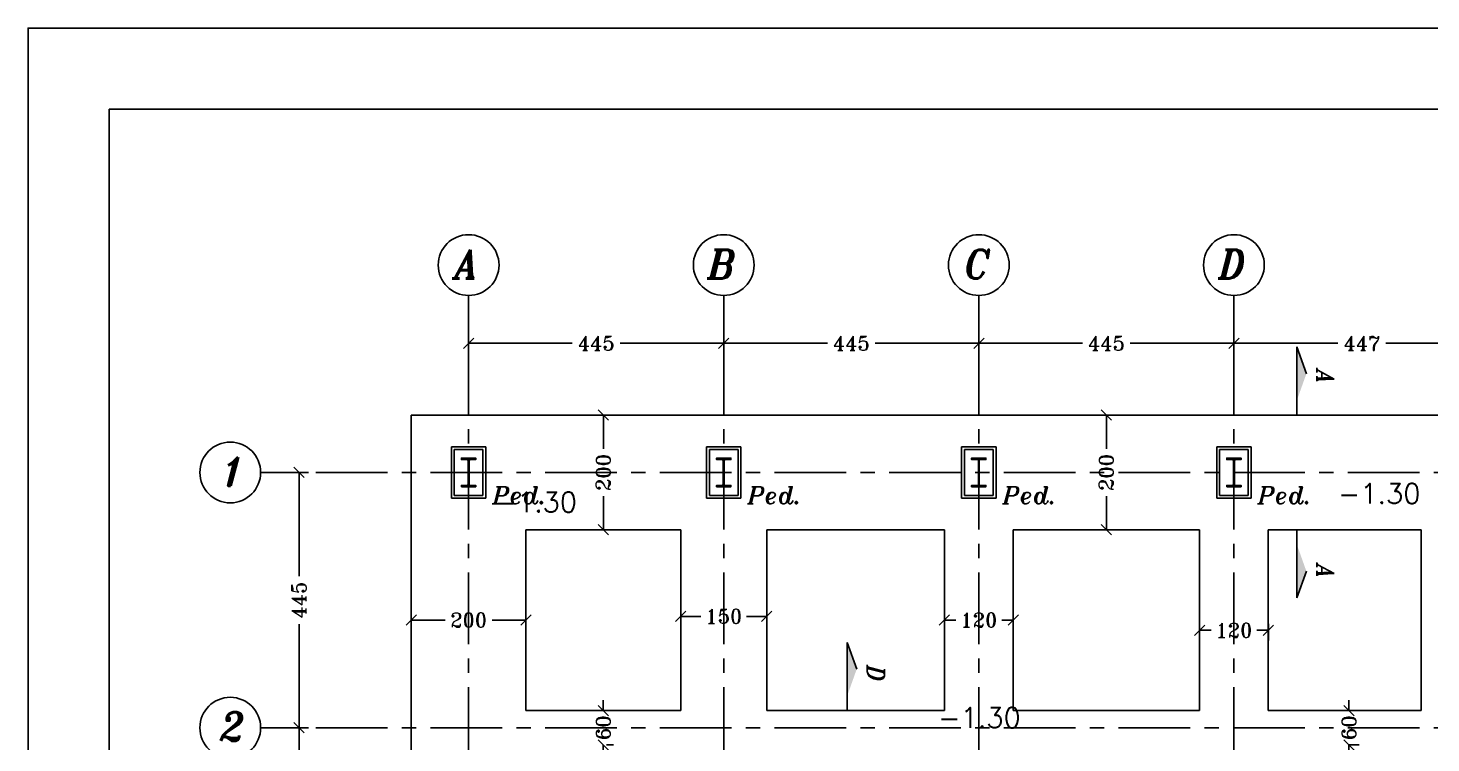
# Model space of a CAD drawing. Header units: inches. Extents: x 1387 to 2676, y -3005 to -2136.
# Drawn here: x 2499.96 to 2524.43, y -2220.2 to -2207.73 of the extents above; entities that cross this region are included whole.
import ezdxf
from ezdxf.enums import TextEntityAlignment as Align

# ---------------------------------------------------------------- set-up
doc = ezdxf.new("R2010")
doc.units = ezdxf.units.IN
doc.header["$MEASUREMENT"] = 0
doc.linetypes.add('CENTER', pattern=[2, 1.25, -0.25, 0.25, -0.25])
doc.linetypes.add('DASHDOTX2', pattern=[2, 1, -0.5, 0, -0.5])
for name, color, linetype in [('1', 1, 'Continuous'), ('3G', 3, 'Continuous'), ('4', 4, 'Continuous'), ('Ax', 1, 'DASHDOTX2'), ('AXE', 1, 'CENTER'), ('DIM', 8, 'Continuous'), ('lateral brace', 5, 'Continuous'), ('Layer4', 118, 'Continuous'), ('text1', 255, 'Continuous')]:
    doc.layers.add(name, color=color, linetype=linetype)
doc.styles.add('ITALICT', font='italict')
doc.styles.add('ROMANS', font='ROMANS')
doc.styles.add('ROMANT', font='romant')
doc.dimstyles.new('1-100r', dxfattribs={"dimscale": 0, "dimtxt": 0.25, "dimasz": 0.18, "dimexe": 0.18, "dimexo": 0.0625, "dimgap": 0.09, "dimtad": 0, "dimdec": 0, "dimlfac": 100, "dimzin": 0, "dimdsep": 46, "dimtxsty": 'ROMANT', "dimblk": 'OBLIQUE', "dimcen": 0.09, "dimclrd": 1, "dimclre": 1, "dimclrt": 2, "dimadec": 0, "dimazin": 0, "dimtfac": 1, "dimtdec": 0, "dimtofl": 0, "dimtmove": 2, "dimatfit": 3, "dimldrblk": 'OBLIQUE', "dimfxl": 0.18, "dimtolj": 1, "dimtzin": 0, "dimarcsym": 0})

# ---------------------------------------------------------------- blocks, each defined once
blk = doc.blocks.new('_Oblique')
at = {"color": 0, "linetype": 'ByBlock', "lineweight": -2}
blk.add_line((-0.5, -0.5), (0.5, 0.5), dxfattribs=at)
blk = doc.blocks.new('*D159')
at = {"layer": 'Defpoints', "color": 0, "ltscale": 0.05, "transparency": 16777216}
for p in [(2507.646, -2213.227), (2512.096, -2213.227), (2512.096, -2213.227)]:
    blk.add_point(p, dxfattribs=at)
at = {"layer": 'Layer4', "color": 1, "lineweight": -2, "ltscale": 0.05, "transparency": 16777216}
for p, q in [((2507.646, -2213.165), (2507.646, -2213.047)), ((2507.646, -2213.227), (2509.453, -2213.227)), ((2512.096, -2213.227), (2510.288, -2213.227)), ((2512.096, -2213.165), (2512.096, -2213.047))]:
    blk.add_line(p, q, dxfattribs=at)
at = {"layer": 'Layer4', "color": 1, "lineweight": -2, "ltscale": 0.05, "transparency": 16777216, "xscale": 0.18, "yscale": 0.18, "zscale": 0.18, "rotation": 180}
blk.add_blockref('_Oblique', (2507.646, -2213.227), dxfattribs=at)
at = {"layer": 'Layer4', "color": 1, "lineweight": -2, "ltscale": 0.05, "transparency": 16777216, "xscale": 0.18, "yscale": 0.18, "zscale": 0.18}
blk.add_blockref('_Oblique', (2512.096, -2213.227), dxfattribs=at)
at = {"layer": 'Layer4', "color": 2, "ltscale": 0.05, "transparency": 16777216, "insert": (2509.871, -2213.227), "char_height": 0.25, "attachment_point": 5, "style": 'ROMANT'}
blk.add_mtext('\\A1;445', dxfattribs=at)
blk = doc.blocks.new('*D164')
at = {"layer": 'Defpoints', "color": 0, "ltscale": 0.05, "transparency": 16777216}
for p in [(2512.096, -2213.227), (2516.546, -2213.227), (2516.546, -2213.227)]:
    blk.add_point(p, dxfattribs=at)
at = {"layer": 'Layer4', "color": 1, "lineweight": -2, "ltscale": 0.05, "transparency": 16777216}
for p, q in [((2512.096, -2213.165), (2512.096, -2213.047)), ((2512.096, -2213.227), (2513.903, -2213.227)), ((2516.546, -2213.227), (2514.738, -2213.227)), ((2516.546, -2213.165), (2516.546, -2213.047))]:
    blk.add_line(p, q, dxfattribs=at)
at = {"layer": 'Layer4', "color": 1, "lineweight": -2, "ltscale": 0.05, "transparency": 16777216, "xscale": 0.18, "yscale": 0.18, "zscale": 0.18, "rotation": 180}
blk.add_blockref('_Oblique', (2512.096, -2213.227), dxfattribs=at)
at = {"layer": 'Layer4', "color": 1, "lineweight": -2, "ltscale": 0.05, "transparency": 16777216, "xscale": 0.18, "yscale": 0.18, "zscale": 0.18}
blk.add_blockref('_Oblique', (2516.546, -2213.227), dxfattribs=at)
at = {"layer": 'Layer4', "color": 2, "ltscale": 0.05, "transparency": 16777216, "insert": (2514.321, -2213.227), "char_height": 0.25, "attachment_point": 5, "style": 'ROMANT'}
blk.add_mtext('\\A1;445', dxfattribs=at)
blk = doc.blocks.new('*D165')
at = {"layer": 'Defpoints', "color": 0, "ltscale": 0.05, "transparency": 16777216}
for p in [(2516.546, -2213.227), (2520.996, -2213.227), (2520.996, -2213.227)]:
    blk.add_point(p, dxfattribs=at)
at = {"layer": 'Layer4', "color": 1, "lineweight": -2, "ltscale": 0.05, "transparency": 16777216}
for p, q in [((2516.546, -2213.165), (2516.546, -2213.047)), ((2516.546, -2213.227), (2518.353, -2213.227)), ((2520.996, -2213.227), (2519.188, -2213.227)), ((2520.996, -2213.165), (2520.996, -2213.047))]:
    blk.add_line(p, q, dxfattribs=at)
at = {"layer": 'Layer4', "color": 1, "lineweight": -2, "ltscale": 0.05, "transparency": 16777216, "xscale": 0.18, "yscale": 0.18, "zscale": 0.18, "rotation": 180}
blk.add_blockref('_Oblique', (2516.546, -2213.227), dxfattribs=at)
at = {"layer": 'Layer4', "color": 1, "lineweight": -2, "ltscale": 0.05, "transparency": 16777216, "xscale": 0.18, "yscale": 0.18, "zscale": 0.18}
blk.add_blockref('_Oblique', (2520.996, -2213.227), dxfattribs=at)
at = {"layer": 'Layer4', "color": 2, "ltscale": 0.05, "transparency": 16777216, "insert": (2518.771, -2213.227), "char_height": 0.25, "attachment_point": 5, "style": 'ROMANT'}
blk.add_mtext('\\A1;445', dxfattribs=at)
blk = doc.blocks.new('*D166')
at = {"layer": 'Defpoints', "color": 0, "ltscale": 0.05, "transparency": 16777216}
for p in [(2520.996, -2213.227), (2525.462, -2213.227), (2525.462, -2213.227)]:
    blk.add_point(p, dxfattribs=at)
at = {"layer": 'Layer4', "color": 1, "lineweight": -2, "ltscale": 0.05, "transparency": 16777216}
for p, q in [((2520.996, -2213.165), (2520.996, -2213.047)), ((2520.996, -2213.227), (2522.811, -2213.227)), ((2525.462, -2213.227), (2523.646, -2213.227)), ((2525.462, -2213.165), (2525.462, -2213.047))]:
    blk.add_line(p, q, dxfattribs=at)
at = {"layer": 'Layer4', "color": 1, "lineweight": -2, "ltscale": 0.05, "transparency": 16777216, "xscale": 0.18, "yscale": 0.18, "zscale": 0.18, "rotation": 180}
blk.add_blockref('_Oblique', (2520.996, -2213.227), dxfattribs=at)
at = {"layer": 'Layer4', "color": 1, "lineweight": -2, "ltscale": 0.05, "transparency": 16777216, "xscale": 0.18, "yscale": 0.18, "zscale": 0.18}
blk.add_blockref('_Oblique', (2525.462, -2213.227), dxfattribs=at)
at = {"layer": 'Layer4', "color": 2, "ltscale": 0.05, "transparency": 16777216, "insert": (2523.229, -2213.227), "char_height": 0.25, "attachment_point": 5, "style": 'ROMANT'}
blk.add_mtext('\\A1;447', dxfattribs=at)
blk = doc.blocks.new('*D130')
at = {"layer": 'Defpoints', "color": 0, "ltscale": 0.05, "transparency": 16777216}
for p in [(2504.75, -2215.482), (2504.688, -2219.935), (2504.75, -2219.935)]:
    blk.add_point(p, dxfattribs=at)
at = {"layer": 'Layer4', "color": 1, "lineweight": -2, "ltscale": 0.05, "transparency": 16777216}
for p, q in [((2504.687, -2215.482), (2504.508, -2215.482)), ((2504.688, -2215.482), (2504.688, -2217.291)), ((2504.688, -2219.935), (2504.688, -2218.126)), ((2504.687, -2219.935), (2504.508, -2219.935))]:
    blk.add_line(p, q, dxfattribs=at)
at = {"layer": 'Layer4', "color": 1, "lineweight": -2, "ltscale": 0.05, "transparency": 16777216, "xscale": 0.18, "yscale": 0.18, "zscale": 0.18}
for p, rotation in [((2504.688, -2215.482), 90), ((2504.688, -2219.935), 270)]:
    blk.add_blockref('_Oblique', p, dxfattribs=dict(at, rotation=rotation))
at = {"layer": 'Layer4', "color": 2, "ltscale": 0.05, "transparency": 16777216, "insert": (2504.688, -2217.708), "char_height": 0.25, "attachment_point": 5, "rotation": 90, "style": 'ROMANT'}
blk.add_mtext('\\A1;445', dxfattribs=at)
blk = doc.blocks.new('*D168')
at = {"layer": 'Defpoints', "color": 0, "ltscale": 0.05, "transparency": 16777216}
for p in [(2504.75, -2219.935), (2504.688, -2223.887), (2504.688, -2223.887)]:
    blk.add_point(p, dxfattribs=at)
at = {"layer": 'Layer4', "color": 1, "lineweight": -2, "ltscale": 0.05, "transparency": 16777216}
for p, q in [((2504.687, -2219.935), (2504.508, -2219.935)), ((2504.688, -2219.935), (2504.688, -2221.499)), ((2504.688, -2223.887), (2504.688, -2222.322)), ((2504.751, -2223.887), (2504.868, -2223.887))]:
    blk.add_line(p, q, dxfattribs=at)
at = {"layer": 'Layer4', "color": 1, "lineweight": -2, "ltscale": 0.05, "transparency": 16777216, "xscale": 0.18, "yscale": 0.18, "zscale": 0.18}
for p, rotation in [((2504.688, -2219.935), 90), ((2504.688, -2223.887), 270)]:
    blk.add_blockref('_Oblique', p, dxfattribs=dict(at, rotation=rotation))
at = {"layer": 'Layer4', "color": 2, "ltscale": 0.05, "transparency": 16777216, "insert": (2504.688, -2221.911), "char_height": 0.25, "attachment_point": 5, "rotation": 90, "style": 'ROMANT'}
blk.add_mtext('\\A1;395', dxfattribs=at)
blk = doc.blocks.new('*D139')
at = {"layer": 'Defpoints', "color": 0, "ltscale": 0.05, "transparency": 16777216}
for p in [(2522.929, -2219.635), (2523.002, -2219.635), (2522.929, -2220.235)]:
    blk.add_point(p, dxfattribs=at)
at = {"layer": 'Layer4', "color": 1, "lineweight": -2, "ltscale": 0.05, "transparency": 16777216}
for p, q in [((2522.991, -2219.635), (2523.182, -2219.635)), ((2523.002, -2219.635), (2523.002, -2219.455)), ((2522.991, -2220.235), (2523.182, -2220.235)), ((2523.002, -2220.235), (2523.002, -2220.415))]:
    blk.add_line(p, q, dxfattribs=at)
at = {"layer": 'Layer4', "color": 1, "lineweight": -2, "ltscale": 0.05, "transparency": 16777216, "xscale": 0.18, "yscale": 0.18, "zscale": 0.18}
for p, rotation in [((2523.002, -2219.635), 270), ((2523.002, -2220.235), 90)]:
    blk.add_blockref('_Oblique', p, dxfattribs=dict(at, rotation=rotation))
at = {"layer": 'Layer4', "color": 2, "ltscale": 0.05, "transparency": 16777216, "insert": (2523.002, -2219.935), "char_height": 0.25, "attachment_point": 5, "rotation": 90, "style": 'ROMANT'}
blk.add_mtext('\\A1;60', dxfattribs=at)
blk = doc.blocks.new('*D148')
at = {"layer": 'Defpoints', "color": 0, "ltscale": 0.05, "transparency": 16777216}
for p in [(2511.346, -2218.058), (2512.846, -2217.992), (2512.846, -2218.058)]:
    blk.add_point(p, dxfattribs=at)
at = {"layer": 'Layer4', "color": 1, "lineweight": -2, "ltscale": 0.05, "transparency": 16777216}
for p, q in [((2511.346, -2217.996), (2511.346, -2217.812)), ((2512.846, -2217.996), (2512.846, -2217.812)), ((2511.346, -2217.992), (2511.696, -2217.992)), ((2512.846, -2217.992), (2512.495, -2217.992))]:
    blk.add_line(p, q, dxfattribs=at)
at = {"layer": 'Layer4', "color": 1, "lineweight": -2, "ltscale": 0.05, "transparency": 16777216, "xscale": 0.18, "yscale": 0.18, "zscale": 0.18, "rotation": 180}
blk.add_blockref('_Oblique', (2511.346, -2217.992), dxfattribs=at)
at = {"layer": 'Layer4', "color": 1, "lineweight": -2, "ltscale": 0.05, "transparency": 16777216, "xscale": 0.18, "yscale": 0.18, "zscale": 0.18}
blk.add_blockref('_Oblique', (2512.846, -2217.992), dxfattribs=at)
at = {"layer": 'Layer4', "color": 2, "ltscale": 0.05, "transparency": 16777216, "insert": (2512.096, -2217.992), "char_height": 0.25, "attachment_point": 5, "style": 'ROMANT'}
blk.add_mtext('\\A1;150', dxfattribs=at)
blk = doc.blocks.new('*D149')
at = {"layer": 'Defpoints', "color": 0, "ltscale": 0.05, "transparency": 16777216}
for p in [(2515.946, -2218.058), (2515.946, -2218.058), (2517.146, -2218.058)]:
    blk.add_point(p, dxfattribs=at)
at = {"layer": 'Layer4', "color": 1, "lineweight": -2, "ltscale": 0.05, "transparency": 16777216}
for p, q in [((2515.946, -2217.996), (2515.946, -2217.878)), ((2517.146, -2217.996), (2517.146, -2217.878)), ((2515.946, -2218.058), (2516.146, -2218.058)), ((2517.146, -2218.058), (2516.945, -2218.058))]:
    blk.add_line(p, q, dxfattribs=at)
at = {"layer": 'Layer4', "color": 1, "lineweight": -2, "ltscale": 0.05, "transparency": 16777216, "xscale": 0.18, "yscale": 0.18, "zscale": 0.18, "rotation": 180}
blk.add_blockref('_Oblique', (2515.946, -2218.058), dxfattribs=at)
at = {"layer": 'Layer4', "color": 1, "lineweight": -2, "ltscale": 0.05, "transparency": 16777216, "xscale": 0.18, "yscale": 0.18, "zscale": 0.18}
blk.add_blockref('_Oblique', (2517.146, -2218.058), dxfattribs=at)
at = {"layer": 'Layer4', "color": 2, "ltscale": 0.05, "transparency": 16777216, "insert": (2516.546, -2218.058), "char_height": 0.25, "attachment_point": 5, "style": 'ROMANT'}
blk.add_mtext('\\A1;120', dxfattribs=at)
blk = doc.blocks.new('*D150')
at = {"layer": 'Defpoints', "color": 0, "ltscale": 0.05, "transparency": 16777216}
for p in [(2506.646, -2218.058), (2506.646, -2218.058), (2508.646, -2218.058)]:
    blk.add_point(p, dxfattribs=at)
at = {"layer": 'Layer4', "color": 1, "lineweight": -2, "ltscale": 0.05, "transparency": 16777216}
for p, q in [((2506.646, -2217.996), (2506.646, -2217.878)), ((2508.646, -2217.996), (2508.646, -2217.878)), ((2506.646, -2218.058), (2507.234, -2218.058)), ((2508.646, -2218.058), (2508.057, -2218.058))]:
    blk.add_line(p, q, dxfattribs=at)
at = {"layer": 'Layer4', "color": 1, "lineweight": -2, "ltscale": 0.05, "transparency": 16777216, "xscale": 0.18, "yscale": 0.18, "zscale": 0.18, "rotation": 180}
blk.add_blockref('_Oblique', (2506.646, -2218.058), dxfattribs=at)
at = {"layer": 'Layer4', "color": 1, "lineweight": -2, "ltscale": 0.05, "transparency": 16777216, "xscale": 0.18, "yscale": 0.18, "zscale": 0.18}
blk.add_blockref('_Oblique', (2508.646, -2218.058), dxfattribs=at)
at = {"layer": 'Layer4', "color": 2, "ltscale": 0.05, "transparency": 16777216, "insert": (2507.646, -2218.058), "char_height": 0.25, "attachment_point": 5, "style": 'ROMANT'}
blk.add_mtext('\\A1;200', dxfattribs=at)
blk = doc.blocks.new('*D151')
at = {"layer": 'Defpoints', "color": 0, "ltscale": 0.05, "transparency": 16777216}
for p in [(2520.396, -2218.058), (2521.596, -2218.058), (2521.596, -2218.234)]:
    blk.add_point(p, dxfattribs=at)
at = {"layer": 'Layer4', "color": 1, "lineweight": -2, "ltscale": 0.05, "transparency": 16777216}
for p, q in [((2520.396, -2218.121), (2520.396, -2218.414)), ((2521.596, -2218.121), (2521.596, -2218.414)), ((2520.396, -2218.234), (2520.596, -2218.234)), ((2521.596, -2218.234), (2521.395, -2218.234))]:
    blk.add_line(p, q, dxfattribs=at)
at = {"layer": 'Layer4', "color": 1, "lineweight": -2, "ltscale": 0.05, "transparency": 16777216, "xscale": 0.18, "yscale": 0.18, "zscale": 0.18, "rotation": 180}
blk.add_blockref('_Oblique', (2520.396, -2218.234), dxfattribs=at)
at = {"layer": 'Layer4', "color": 1, "lineweight": -2, "ltscale": 0.05, "transparency": 16777216, "xscale": 0.18, "yscale": 0.18, "zscale": 0.18}
blk.add_blockref('_Oblique', (2521.596, -2218.234), dxfattribs=at)
at = {"layer": 'Layer4', "color": 2, "ltscale": 0.05, "transparency": 16777216, "insert": (2520.996, -2218.234), "char_height": 0.25, "attachment_point": 5, "style": 'ROMANT'}
blk.add_mtext('\\A1;120', dxfattribs=at)
blk = doc.blocks.new('*D156')
at = {"layer": 'Defpoints', "color": 0, "ltscale": 0.05, "transparency": 16777216}
for p in [(2518.771, -2214.482), (2518.771, -2214.482), (2518.771, -2216.482)]:
    blk.add_point(p, dxfattribs=at)
at = {"layer": 'Layer4', "color": 1, "lineweight": -2, "ltscale": 0.05, "transparency": 16777216}
for p, q in [((2518.771, -2214.482), (2518.771, -2215.071)), ((2518.833, -2214.482), (2518.951, -2214.482)), ((2518.771, -2216.482), (2518.771, -2215.894)), ((2518.833, -2216.482), (2518.951, -2216.482))]:
    blk.add_line(p, q, dxfattribs=at)
at = {"layer": 'Layer4', "color": 1, "lineweight": -2, "ltscale": 0.05, "transparency": 16777216, "xscale": 0.18, "yscale": 0.18, "zscale": 0.18}
for p, rotation in [((2518.771, -2214.482), 90), ((2518.771, -2216.482), 270)]:
    blk.add_blockref('_Oblique', p, dxfattribs=dict(at, rotation=rotation))
at = {"layer": 'Layer4', "color": 2, "ltscale": 0.05, "transparency": 16777216, "insert": (2518.771, -2215.482), "char_height": 0.25, "attachment_point": 5, "rotation": 90, "style": 'ROMANT'}
blk.add_mtext('\\A1;200', dxfattribs=at)
blk = doc.blocks.new('*D157')
at = {"layer": 'Defpoints', "color": 0, "ltscale": 0.05, "transparency": 16777216}
for p in [(2509.996, -2214.482), (2509.996, -2214.482), (2509.996, -2216.482)]:
    blk.add_point(p, dxfattribs=at)
at = {"layer": 'Layer4', "color": 1, "lineweight": -2, "ltscale": 0.05, "transparency": 16777216}
for p, q in [((2509.996, -2214.482), (2509.996, -2215.071)), ((2510.058, -2214.482), (2510.176, -2214.482)), ((2509.996, -2216.482), (2509.996, -2215.894)), ((2510.058, -2216.482), (2510.176, -2216.482))]:
    blk.add_line(p, q, dxfattribs=at)
at = {"layer": 'Layer4', "color": 1, "lineweight": -2, "ltscale": 0.05, "transparency": 16777216, "xscale": 0.18, "yscale": 0.18, "zscale": 0.18}
for p, rotation in [((2509.996, -2214.482), 90), ((2509.996, -2216.482), 270)]:
    blk.add_blockref('_Oblique', p, dxfattribs=dict(at, rotation=rotation))
at = {"layer": 'Layer4', "color": 2, "ltscale": 0.05, "transparency": 16777216, "insert": (2509.996, -2215.482), "char_height": 0.25, "attachment_point": 5, "rotation": 90, "style": 'ROMANT'}
blk.add_mtext('\\A1;200', dxfattribs=at)
blk = doc.blocks.new('*D161')
at = {"layer": 'Defpoints', "color": 0, "ltscale": 0.05, "transparency": 16777216}
for p in [(2509.986, -2219.635), (2509.995, -2219.635), (2509.986, -2220.235)]:
    blk.add_point(p, dxfattribs=at)
at = {"layer": 'Layer4', "color": 1, "lineweight": -2, "ltscale": 0.05, "transparency": 16777216}
for p, q in [((2509.995, -2219.635), (2509.995, -2219.455)), ((2510.049, -2219.635), (2510.175, -2219.635)), ((2509.995, -2220.235), (2509.995, -2220.415)), ((2510.049, -2220.235), (2510.175, -2220.235))]:
    blk.add_line(p, q, dxfattribs=at)
at = {"layer": 'Layer4', "color": 1, "lineweight": -2, "ltscale": 0.05, "transparency": 16777216, "xscale": 0.18, "yscale": 0.18, "zscale": 0.18}
for p, rotation in [((2509.995, -2219.635), 270), ((2509.995, -2220.235), 90)]:
    blk.add_blockref('_Oblique', p, dxfattribs=dict(at, rotation=rotation))
at = {"layer": 'Layer4', "color": 2, "ltscale": 0.05, "transparency": 16777216, "insert": (2509.995, -2219.935), "char_height": 0.25, "attachment_point": 5, "rotation": 90, "style": 'ROMANT'}
blk.add_mtext('\\A1;60', dxfattribs=at)

msp = doc.modelspace()

# ---------------------------------------------------------------- hatches: boundary and pattern name
for points in [[(2507.638074, -2215.257159), (2507.626598, -2215.257159, 0.414414444), (2507.638074, -2215.268643)], [(2507.653074, -2215.257159), (2507.66455, -2215.257159, -0.414414444), (2507.653074, -2215.268643)], [(2512.088074, -2215.257159), (2512.076598, -2215.257159, 0.414414444), (2512.088074, -2215.268643)], [(2512.103074, -2215.257159), (2512.11455, -2215.257159, -0.414414444), (2512.103074, -2215.268643)], [(2516.538074, -2215.257159), (2516.526598, -2215.257159, 0.414414444), (2516.538074, -2215.268643)], [(2516.553074, -2215.257159), (2516.56455, -2215.257159, -0.414414444), (2516.553074, -2215.268643)], [(2520.988074, -2215.257159), (2520.976598, -2215.257159, 0.414414444), (2520.988074, -2215.268643)], [(2521.003074, -2215.257159), (2521.01455, -2215.257159, -0.414414444), (2521.003074, -2215.268643)], [(2507.638074, -2215.707198), (2507.626598, -2215.707198, -0.414414444), (2507.638074, -2215.695714)], [(2507.653074, -2215.707198), (2507.66455, -2215.707198, 0.414414444), (2507.653074, -2215.695714)], [(2512.088074, -2215.707198), (2512.076598, -2215.707198, -0.414414444), (2512.088074, -2215.695714)], [(2512.103074, -2215.707198), (2512.11455, -2215.707198, 0.414414444), (2512.103074, -2215.695714)], [(2516.538074, -2215.707198), (2516.526598, -2215.707198, -0.414414444), (2516.538074, -2215.695714)], [(2516.553074, -2215.707198), (2516.56455, -2215.707198, 0.414414444), (2516.553074, -2215.695714)], [(2520.988074, -2215.707198), (2520.976598, -2215.707198, -0.414414444), (2520.988074, -2215.695714)], [(2521.003074, -2215.707198), (2521.01455, -2215.707198, 0.414414444), (2521.003074, -2215.695714)]]:
    msp.add_hatch(color=1).paths.add_polyline_path(points)

# ---------------------------------------------------------------- linework, layer by layer
at = {"layer": '1'}
msp.add_lwpolyline([(2501.376004, -2265.778359), (2582.644355, -2265.778359), (2582.644355, -2209.145362), (2501.376004, -2209.145362)], close=True, dxfattribs=at)
for centre in [(2507.645574, -2211.864496), (2512.095574, -2211.864496), (2516.545574, -2211.864496), (2520.995574, -2211.864496), (2503.487195, -2215.482159), (2503.487195, -2219.934517)]:
    msp.add_circle(centre, 0.53, dxfattribs=at)
at = {"layer": '3G'}
for p, q in [((2522.09355, -2213.293268), (2522.259464, -2213.759496)), ((2522.09355, -2214.482159), (2522.09355, -2213.293268)), ((2522.09355, -2213.293268), (2522.259464, -2213.759496)), ((2522.09355, -2214.482159), (2522.09355, -2213.293268)), ((2507.395574, -2215.082159), (2507.395574, -2215.882159)), ((2507.395574, -2215.082159), (2507.895574, -2215.082159)), ((2507.895574, -2215.082159), (2507.895574, -2215.882159)), ((2511.845574, -2215.082159), (2511.845574, -2215.882159)), ((2511.845574, -2215.082159), (2512.345574, -2215.082159)), ((2512.345574, -2215.082159), (2512.345574, -2215.882159)), ((2516.295574, -2215.082159), (2516.295574, -2215.882159)), ((2516.295574, -2215.082159), (2516.795574, -2215.082159)), ((2516.795574, -2215.082159), (2516.795574, -2215.882159)), ((2520.745574, -2215.082159), (2520.745574, -2215.882159)), ((2520.745574, -2215.082159), (2521.245574, -2215.082159)), ((2521.245574, -2215.082159), (2521.245574, -2215.882159)), ((2507.395574, -2215.882159), (2507.895574, -2215.882159)), ((2511.845574, -2215.882159), (2512.345574, -2215.882159)), ((2516.295574, -2215.882159), (2516.795574, -2215.882159)), ((2520.745574, -2215.882159), (2521.245574, -2215.882159)), ((2522.09355, -2216.482159), (2522.09355, -2217.671049)), ((2522.09355, -2216.482159), (2522.09355, -2217.671049)), ((2522.09355, -2217.671049), (2522.259464, -2217.204821)), ((2522.09355, -2217.671049), (2522.259464, -2217.204821)), ((2514.250003, -2218.445626), (2514.415918, -2218.911854)), ((2514.250003, -2219.634517), (2514.250003, -2218.445626)), ((2514.250003, -2218.445626), (2514.415918, -2218.911854)), ((2514.250003, -2219.634517), (2514.250003, -2218.445626))]:
    msp.add_line(p, q, dxfattribs=at)
for points in [[(2507.520574, -2215.732159), (2507.520574, -2215.707159), (2507.638074, -2215.707159), (2507.638074, -2215.257159), (2507.520574, -2215.257159), (2507.520574, -2215.232159), (2507.770574, -2215.232159), (2507.770574, -2215.257159), (2507.653074, -2215.257159), (2507.653074, -2215.707159), (2507.770574, -2215.707159), (2507.770574, -2215.732159)], [(2511.970574, -2215.732159), (2511.970574, -2215.707159), (2512.088074, -2215.707159), (2512.088074, -2215.257159), (2511.970574, -2215.257159), (2511.970574, -2215.232159), (2512.220574, -2215.232159), (2512.220574, -2215.257159), (2512.103074, -2215.257159), (2512.103074, -2215.707159), (2512.220574, -2215.707159), (2512.220574, -2215.732159)], [(2516.420574, -2215.732159), (2516.420574, -2215.707159), (2516.538074, -2215.707159), (2516.538074, -2215.257159), (2516.420574, -2215.257159), (2516.420574, -2215.232159), (2516.670574, -2215.232159), (2516.670574, -2215.257159), (2516.553074, -2215.257159), (2516.553074, -2215.707159), (2516.670574, -2215.707159), (2516.670574, -2215.732159)], [(2520.870574, -2215.732159), (2520.870574, -2215.707159), (2520.988074, -2215.707159), (2520.988074, -2215.257159), (2520.870574, -2215.257159), (2520.870574, -2215.232159), (2521.120574, -2215.232159), (2521.120574, -2215.257159), (2521.003074, -2215.257159), (2521.003074, -2215.707159), (2521.120574, -2215.707159), (2521.120574, -2215.732159)]]:
    msp.add_lwpolyline(points, close=True, dxfattribs=at)
for centre, start, end in [((2507.638074, -2215.257167), 180.1579269, 270.1579269), ((2507.653074, -2215.257167), 269.8420731, 359.8420731), ((2507.653074, -2215.257167), 269.8420731, 359.8420731), ((2512.088074, -2215.257167), 180.1579269, 270.1579269), ((2512.103074, -2215.257167), 269.8420731, 359.8420731), ((2512.103074, -2215.257167), 269.8420731, 359.8420731), ((2516.538074, -2215.257167), 180.1579269, 270.1579269), ((2516.553074, -2215.257167), 269.8420731, 359.8420731), ((2516.553074, -2215.257167), 269.8420731, 359.8420731), ((2520.988074, -2215.257167), 180.1579269, 270.1579269), ((2521.003074, -2215.257167), 269.8420731, 359.8420731), ((2521.003074, -2215.257167), 269.8420731, 359.8420731), ((2507.638074, -2215.70719), 89.8420731, 179.8420731), ((2507.638074, -2215.70719), 89.8420731, 179.8420731), ((2507.653074, -2215.70719), 0.1579269, 90.1579269), ((2507.653074, -2215.70719), 0.1579269, 90.1579269), ((2507.653074, -2215.70719), 0.1579269, 90.1579269), ((2512.088074, -2215.70719), 89.8420731, 179.8420731), ((2512.088074, -2215.70719), 89.8420731, 179.8420731), ((2512.103074, -2215.70719), 0.1579269, 90.1579269), ((2512.103074, -2215.70719), 0.1579269, 90.1579269), ((2512.103074, -2215.70719), 0.1579269, 90.1579269), ((2516.538074, -2215.70719), 89.8420731, 179.8420731), ((2516.538074, -2215.70719), 89.8420731, 179.8420731), ((2516.553074, -2215.70719), 0.1579269, 90.1579269), ((2516.553074, -2215.70719), 0.1579269, 90.1579269), ((2516.553074, -2215.70719), 0.1579269, 90.1579269), ((2520.988074, -2215.70719), 89.8420731, 179.8420731), ((2520.988074, -2215.70719), 89.8420731, 179.8420731), ((2521.003074, -2215.70719), 0.1579269, 90.1579269), ((2521.003074, -2215.70719), 0.1579269, 90.1579269), ((2521.003074, -2215.70719), 0.1579269, 90.1579269)]:
    msp.add_arc(centre, 0.011476, start, end, dxfattribs=at)
for points in [[(2522.09355, -2213.293268), (2522.259464, -2213.759496), (2522.09355, -2213.759496)], [(2522.09355, -2213.293268), (2522.259464, -2213.759496), (2522.09355, -2213.759496)], [(2522.09355, -2214.225724), (2522.259464, -2213.759496), (2522.09355, -2213.759496)], [(2522.09355, -2214.225724), (2522.259464, -2213.759496), (2522.09355, -2213.759496)], [(2522.09355, -2216.738593), (2522.259464, -2217.204821), (2522.09355, -2217.204821)], [(2522.09355, -2216.738593), (2522.259464, -2217.204821), (2522.09355, -2217.204821)], [(2522.09355, -2217.671049), (2522.259464, -2217.204821), (2522.09355, -2217.204821)], [(2522.09355, -2217.671049), (2522.259464, -2217.204821), (2522.09355, -2217.204821)], [(2514.250003, -2218.445626), (2514.415918, -2218.911854), (2514.250003, -2218.911854)], [(2514.250003, -2218.445626), (2514.415918, -2218.911854), (2514.250003, -2218.911854)], [(2514.250003, -2219.378083), (2514.415918, -2218.911854), (2514.250003, -2218.911854)], [(2514.250003, -2219.378083), (2514.415918, -2218.911854), (2514.250003, -2218.911854)]]:
    msp.add_solid(points, dxfattribs=at)
at = {"layer": '4'}
for p, q in [((2538.011576, -2214.482159), (2506.645574, -2214.482159)), ((2506.645574, -2214.482159), (2506.645574, -2231.186876)), ((2511.345574, -2216.482159), (2508.645574, -2216.482159)), ((2508.645574, -2216.482159), (2508.645574, -2219.634517)), ((2511.345574, -2216.482159), (2511.345574, -2219.634517)), ((2515.945574, -2216.482159), (2512.845574, -2216.482159)), ((2512.845574, -2216.482159), (2512.845574, -2219.634517)), ((2515.945574, -2216.482159), (2515.945574, -2219.634517)), ((2520.395574, -2216.482159), (2517.145574, -2216.482159)), ((2517.145574, -2216.482159), (2517.145574, -2219.634517)), ((2520.395574, -2216.482159), (2520.395574, -2219.634517)), ((2524.261576, -2216.482159), (2521.595574, -2216.482159)), ((2521.595574, -2216.482159), (2521.595574, -2219.634517)), ((2524.261576, -2219.634517), (2524.261576, -2216.482159)), ((2511.345574, -2219.634517), (2508.645574, -2219.634517)), ((2515.945574, -2219.634517), (2512.845574, -2219.634517)), ((2520.395574, -2219.634517), (2517.145574, -2219.634517)), ((2524.261576, -2219.634517), (2521.595574, -2219.634517))]:
    msp.add_line(p, q, dxfattribs=at)
at = {"layer": 'Ax', "linetype": 'Continuous'}
for p, q in [((2507.645574, -2213.227282), (2507.645574, -2212.394496)), ((2512.095574, -2213.227282), (2512.095574, -2212.394496)), ((2516.545574, -2213.227282), (2516.545574, -2212.394496)), ((2520.995574, -2213.227282), (2520.995574, -2212.394496)), ((2504.849981, -2215.482159), (2504.017195, -2215.482159)), ((2504.849981, -2219.934517), (2504.017195, -2219.934517))]:
    msp.add_line(p, q, dxfattribs=at)
at = {"layer": 'AXE'}
for p, q in [((2507.645574, -2213.227282), (2507.645574, -2234.394935)), ((2512.095574, -2213.227282), (2512.095574, -2234.394935)), ((2516.545574, -2213.227282), (2516.545574, -2234.394935)), ((2520.995574, -2213.227282), (2520.995574, -2234.394935)), ((2540.232382, -2215.482159), (2504.849981, -2215.482159)), ((2540.232382, -2219.934517), (2504.849981, -2219.934517))]:
    msp.add_line(p, q, dxfattribs=at)
at = {"layer": 'DIM'}
msp.add_lwpolyline([(2499.960179, -2267.194184), (2584.060179, -2267.194184), (2584.060179, -2207.729537), (2499.960179, -2207.729537)], close=True, dxfattribs=at)
at = {"layer": 'lateral brace'}
msp.add_lwpolyline([(2499.960179, -2267.194184), (2584.060179, -2267.194184), (2584.060179, -2207.729537), (2499.960179, -2207.729537)], close=True, dxfattribs=at)
at = {"layer": 'Layer4'}
msp.add_lwpolyline([(2584.060179, -2207.729537), (2499.960179, -2207.729537), (2499.960179, -2267.194184), (2584.060179, -2267.194184)], close=True, dxfattribs=at)
at = {"layer": 'text1'}
for p, q in [((2507.345574, -2215.032159), (2507.945574, -2215.032159)), ((2507.345574, -2215.032159), (2507.345574, -2215.932159)), ((2507.945574, -2215.032159), (2507.945574, -2215.932159)), ((2511.795574, -2215.032159), (2512.395574, -2215.032159)), ((2511.795574, -2215.032159), (2511.795574, -2215.932159)), ((2512.395574, -2215.032159), (2512.395574, -2215.932159)), ((2516.245574, -2215.032159), (2516.845574, -2215.032159)), ((2516.245574, -2215.032159), (2516.245574, -2215.932159)), ((2516.845574, -2215.032159), (2516.845574, -2215.932159)), ((2520.695574, -2215.032159), (2521.295574, -2215.032159)), ((2520.695574, -2215.032159), (2520.695574, -2215.932159)), ((2521.295574, -2215.032159), (2521.295574, -2215.932159)), ((2507.345574, -2215.932159), (2507.945574, -2215.932159)), ((2511.795574, -2215.932159), (2512.395574, -2215.932159)), ((2516.245574, -2215.932159), (2516.845574, -2215.932159)), ((2520.695574, -2215.932159), (2521.295574, -2215.932159))]:
    msp.add_line(p, q, dxfattribs=at)

# ---------------------------------------------------------------- texts
at = {"layer": '3G', "style": 'ITALICT'}
for s, p in [('A', (2522.442847, -2213.684525)), ('A', (2522.442847, -2217.079792)), ('D', (2514.5993, -2218.836883))]:
    msp.add_text(s, height=0.3, rotation=270, dxfattribs=at).set_placement(p)
at = {"layer": '3G', "style": 'ROMANS'}
for p in [(2522.809956, -2216.025436), (2508.09744, -2216.174157), (2515.837282, -2219.934517)]:
    msp.add_text('-1.30', height=0.35, dxfattribs=at).set_placement(p)
at = {"layer": 'text1', "style": 'ITALICT'}
for s, p in [('A', (2507.615717, -2211.846272)), ('B', (2512.065717, -2211.846272)), ('C', (2516.515717, -2211.846272)), ('D', (2520.965717, -2211.846272)), ('1', (2503.526158, -2215.463935)), ('2', (2503.526158, -2219.916293))]:
    msp.add_text(s, height=0.5, dxfattribs=at).set_placement(p, align=Align.MIDDLE_CENTER)
for p in [(2508.057573, -2216.030547), (2512.507573, -2216.030547), (2516.957573, -2216.030547), (2521.407573, -2216.030547)]:
    msp.add_text('Ped.', height=0.3, dxfattribs=at).set_placement(p)

# ---------------------------------------------------------------- dimensions: what is measured, and where the dimension line sits
at = {"layer": 'Layer4', "ltscale": 0.05}
for base, p1, p2, override, picture, middle in [((2512.095574, -2213.227282), (2507.645574, -2213.227282), (2512.095574, -2213.227282), {"dimscale": 1, "dimtmove": 1, "dimfxl": 0.3}, '*D159', (2509.870574, -2213.227282)), ((2516.545574, -2213.227282), (2512.095574, -2213.227282), (2516.545574, -2213.227282), {"dimscale": 1, "dimtmove": 1, "dimfxl": 0.3}, '*D164', (2514.320574, -2213.227282)), ((2520.995574, -2213.227282), (2516.545574, -2213.227282), (2520.995574, -2213.227282), {"dimscale": 1, "dimtmove": 1, "dimfxl": 0.3}, '*D165', (2518.770574, -2213.227282)), ((2525.461576, -2213.227282), (2520.995574, -2213.227282), (2525.461576, -2213.227282), {"dimscale": 1, "dimtmove": 1, "dimfxl": 0.3}, '*D166', (2523.228575, -2213.227282)), ((2506.645574, -2218.058338), (2508.645574, -2218.058338), (2506.645574, -2218.058338), {"dimscale": 1}, '*D150', (2507.645574, -2218.058338)), ((2512.845574, -2217.991637), (2511.345574, -2218.058338), (2512.845574, -2218.058338), {"dimscale": 1}, '*D148', (2512.095574, -2217.991637)), ((2515.945574, -2218.058338), (2517.145574, -2218.058338), (2515.945574, -2218.058338), {"dimscale": 1}, '*D149', (2516.545574, -2218.058338)), ((2521.595574, -2218.233878), (2520.395574, -2218.058338), (2521.595574, -2218.058338), {"dimscale": 1}, '*D151', (2520.995574, -2218.233878))]:
    dim = msp.add_linear_dim(base=base, p1=p1, p2=p2, dimstyle='1-100r', override=override, dxfattribs=at)
    dim.commit()
    dim.dimension.update_dxf_attribs({"geometry": picture, "text_midpoint": middle})
for base, p1, p2, override, picture, middle in [((2509.995574, -2214.482159), (2509.995574, -2216.482159), (2509.995574, -2214.482159), {"dimscale": 1}, '*D157', (2509.995574, -2215.482159)), ((2518.770574, -2214.482159), (2518.770574, -2216.482159), (2518.770574, -2214.482159), {"dimscale": 1}, '*D156', (2518.770574, -2215.482159)), ((2504.688035, -2219.934517), (2504.749981, -2215.482159), (2504.749981, -2219.934517), {"dimscale": 1, "dimtmove": 1, "dimfxl": 0.3}, '*D130', (2504.688035, -2217.708338)), ((2509.995312, -2219.634517), (2509.986186, -2220.234517), (2509.986186, -2219.634517), {"dimscale": 1}, '*D161', (2509.995312, -2219.934517)), ((2523.002249, -2219.634517), (2522.928575, -2220.234517), (2522.928575, -2219.634517), {"dimscale": 1}, '*D139', (2523.002249, -2219.934517)), ((2504.688035, -2223.886876), (2504.749981, -2219.934517), (2504.688035, -2223.886876), {"dimscale": 1, "dimtmove": 1, "dimfxl": 0.3}, '*D168', (2504.688035, -2221.910696))]:
    dim = msp.add_linear_dim(base=base, p1=p1, p2=p2, angle=90, dimstyle='1-100r', override=override, dxfattribs=at)
    dim.commit()
    dim.dimension.update_dxf_attribs({"geometry": picture, "text_midpoint": middle})

doc.saveas('drawing.dxf')
